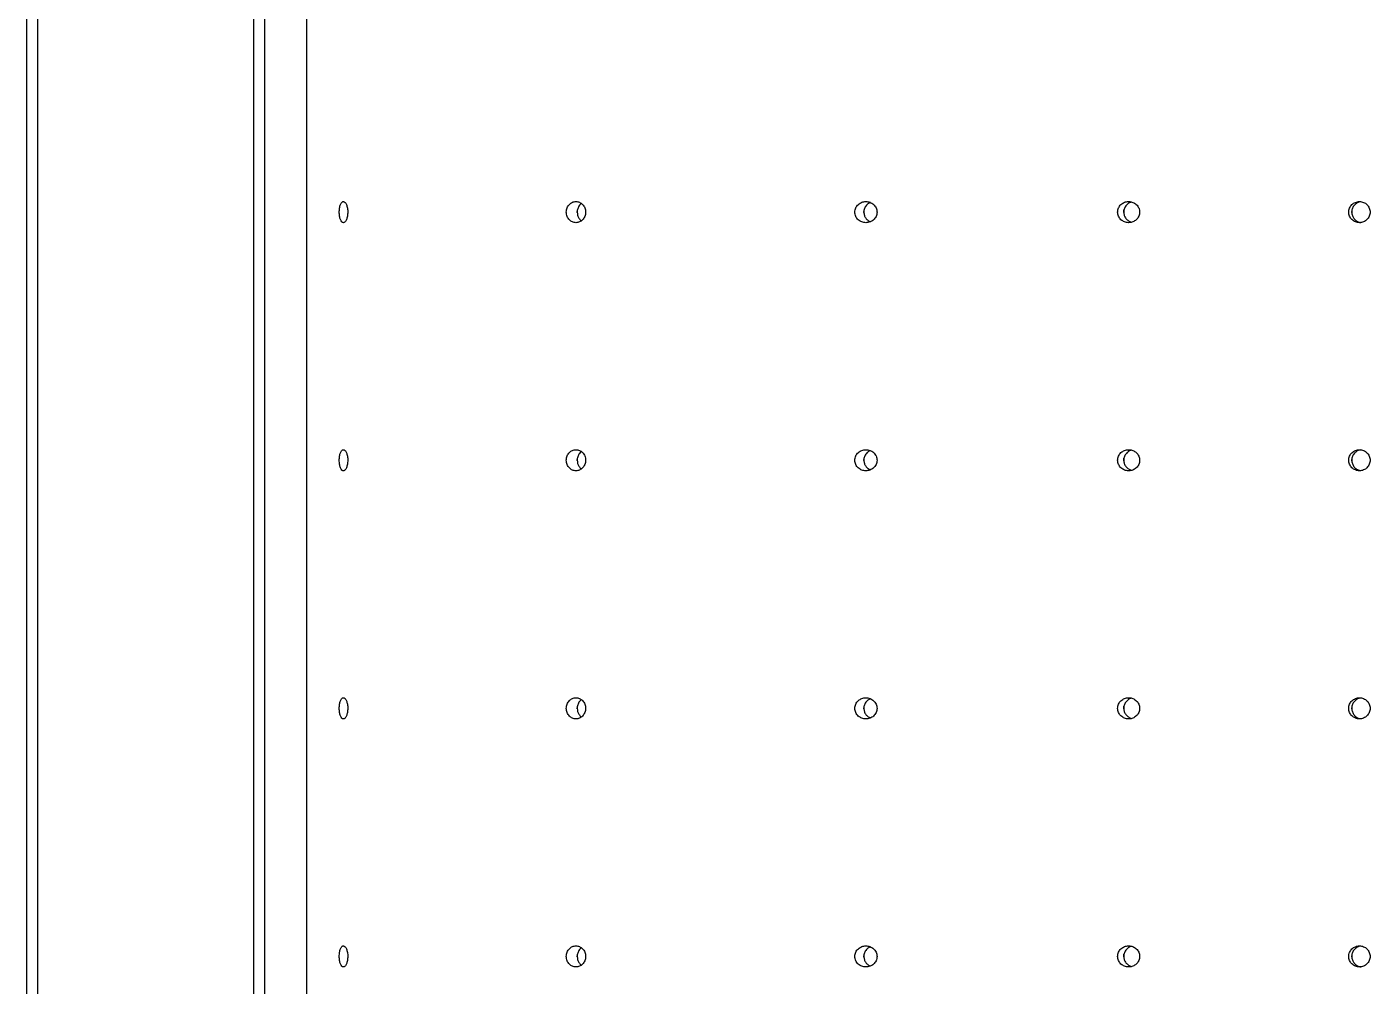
# Model space of a CAD drawing. Header units: millimetres. Extents: x -6549 to -609, y -17178 to -12978.
# Drawn here: x -5856.1 to -5601.6, y -14125.1 to -13943.3 of the extents above; entities that cross this region are included whole.
import ezdxf

# ---------------------------------------------------------------- set-up
doc = ezdxf.new("R2010")
doc.units = ezdxf.units.MM

# ---------------------------------------------------------------- blocks, each defined once
blk = doc.blocks.new('front')
for p, q in [((-10686.45, -15417.95), (-10686.45, -14566.95)), ((-10684.45, -14566.95), (-10684.45, -15417.95)), ((-10643.45, -15192.95), (-10643.45, -14566.95)), ((-10641.45, -14566.95), (-10641.45, -15192.95)), ((-10633.45, -14700.95), (-10633.45, -15129.95)), ((-10582.17, -14890.02), (-10582.13, -14889.57)), ((-10527.86, -14890.02), (-10527.82, -14889.56)), ((-10478.61, -14890.04), (-10478.58, -14889.53)), ((-10435.4, -14890.05), (-10435.37, -14889.52)), ((-10582.17, -14937.02), (-10582.13, -14936.57)), ((-10527.86, -14937.02), (-10527.82, -14936.56)), ((-10478.61, -14937.04), (-10478.58, -14936.53)), ((-10435.4, -14937.05), (-10435.37, -14936.52)), ((-10582.17, -14984.02), (-10582.13, -14983.57)), ((-10527.86, -14984.02), (-10527.82, -14983.56)), ((-10478.61, -14984.04), (-10478.58, -14983.53)), ((-10435.4, -14984.05), (-10435.37, -14983.52)), ((-10582.17, -15031.02), (-10582.13, -15030.57)), ((-10527.86, -15031.02), (-10527.82, -15030.56)), ((-10478.61, -15031.04), (-10478.58, -15030.53)), ((-10435.4, -15031.05), (-10435.37, -15030.52))]:
    blk.add_line(p, q)
for points, knots in [([(-10627.26, -14889.95), (-10627.26, -14890.08), (-10627.25, -14890.22), (-10627.23, -14890.48), (-10627.22, -14890.6), (-10627.18, -14890.85), (-10627.16, -14890.96), (-10627.1, -14891.18), (-10627.07, -14891.28), (-10626.96, -14891.56), (-10626.87, -14891.71), (-10626.73, -14891.85), (-10626.68, -14891.89), (-10626.58, -14891.94), (-10626.53, -14891.95), (-10626.42, -14891.95), (-10626.37, -14891.94), (-10626.27, -14891.89), (-10626.22, -14891.85), (-10626.12, -14891.75), (-10626.07, -14891.69), (-10625.98, -14891.55), (-10625.94, -14891.47), (-10625.82, -14891.19), (-10625.76, -14890.97), (-10625.69, -14890.6), (-10625.68, -14890.48), (-10625.66, -14890.22), (-10625.65, -14890.08), (-10625.65, -14889.68), (-10625.67, -14889.42), (-10625.74, -14889.05), (-10625.76, -14888.94), (-10625.83, -14888.72), (-10625.86, -14888.62), (-10625.94, -14888.43), (-10625.98, -14888.35), (-10626.07, -14888.21), (-10626.12, -14888.15), (-10626.27, -14888), (-10626.37, -14887.95), (-10626.53, -14887.95), (-10626.58, -14887.96), (-10626.68, -14888.01), (-10626.73, -14888.05), (-10626.82, -14888.14), (-10626.87, -14888.2), (-10626.95, -14888.35), (-10626.99, -14888.43), (-10627.07, -14888.61), (-10627.1, -14888.71), (-10627.16, -14888.93), (-10627.18, -14889.05), (-10627.24, -14889.41), (-10627.26, -14889.68), (-10627.26, -14889.95)], [0, 0, 0, 0, 0.03125, 0.03125, 0.0625, 0.0625, 0.09375, 0.09375, 0.125, 0.125, 0.1875, 0.1875, 0.21875, 0.21875, 0.25, 0.25, 0.28125, 0.28125, 0.3125, 0.3125, 0.34375, 0.34375, 0.375, 0.375, 0.4375, 0.4375, 0.46875, 0.46875, 0.5, 0.5, 0.5625, 0.5625, 0.59375, 0.59375, 0.625, 0.625, 0.65625, 0.65625, 0.6875, 0.6875, 0.75, 0.75, 0.78125, 0.78125, 0.8125, 0.8125, 0.84375, 0.84375, 0.875, 0.875, 0.90625, 0.90625, 0.9375, 0.9375, 1, 1, 1, 1]), ([(-10584.24, -14889.95), (-10584.24, -14890.09), (-10584.23, -14890.23), (-10584.18, -14890.5), (-10584.14, -14890.64), (-10583.99, -14891.01), (-10583.84, -14891.23), (-10583.58, -14891.5), (-10583.49, -14891.58), (-10583.29, -14891.71), (-10583.19, -14891.77), (-10582.87, -14891.91), (-10582.65, -14891.95), (-10582.2, -14891.95), (-10581.97, -14891.9), (-10581.55, -14891.72), (-10581.35, -14891.59), (-10581.08, -14891.32), (-10581, -14891.22), (-10580.86, -14891.01), (-10580.8, -14890.89), (-10580.69, -14890.64), (-10580.65, -14890.51), (-10580.6, -14890.24), (-10580.58, -14890.1), (-10580.58, -14889.81), (-10580.6, -14889.68), (-10580.65, -14889.4), (-10580.69, -14889.27), (-10580.79, -14889.02), (-10580.85, -14888.9), (-10581, -14888.68), (-10581.08, -14888.58), (-10581.25, -14888.4), (-10581.35, -14888.32), (-10581.55, -14888.19), (-10581.65, -14888.13), (-10581.87, -14888.04), (-10581.97, -14888.01), (-10582.2, -14887.96), (-10582.31, -14887.95), (-10582.54, -14887.95), (-10582.65, -14887.96), (-10582.87, -14888), (-10582.98, -14888.04), (-10583.19, -14888.13), (-10583.29, -14888.18), (-10583.49, -14888.32), (-10583.58, -14888.4), (-10583.75, -14888.58), (-10583.83, -14888.67), (-10583.97, -14888.89), (-10584.04, -14889.01), (-10584.14, -14889.26), (-10584.18, -14889.39), (-10584.23, -14889.66), (-10584.24, -14889.81), (-10584.24, -14889.95)], [0, 0, 0, 0, 0.03125, 0.03125, 0.0625, 0.0625, 0.125, 0.125, 0.15625, 0.15625, 0.1875, 0.1875, 0.25, 0.25, 0.3125, 0.3125, 0.375, 0.375, 0.40625, 0.40625, 0.4375, 0.4375, 0.46875, 0.46875, 0.5, 0.5, 0.53125, 0.53125, 0.5625, 0.5625, 0.59375, 0.59375, 0.625, 0.625, 0.65625, 0.65625, 0.6875, 0.6875, 0.71875, 0.71875, 0.75, 0.75, 0.78125, 0.78125, 0.8125, 0.8125, 0.84375, 0.84375, 0.875, 0.875, 0.90625, 0.90625, 0.9375, 0.9375, 0.96875, 0.96875, 1, 1, 1, 1]), ([(-10581.39, -14888.33), (-10581.43, -14888.35), (-10581.67, -14888.48), (-10581.96, -14888.94), (-10582.16, -14889.51), (-10582.17, -14889.85), (-10582.18, -14889.95)], [0, 0, 0, 0, 0.083499, 0.490275, 0.84391, 1, 1, 1, 1]), ([(-10529.57, -14889.95), (-10529.57, -14890.09), (-10529.56, -14890.23), (-10529.5, -14890.5), (-10529.45, -14890.63), (-10529.28, -14891.01), (-10529.11, -14891.23), (-10528.82, -14891.5), (-10528.71, -14891.58), (-10528.48, -14891.71), (-10528.36, -14891.77), (-10528.12, -14891.86), (-10527.99, -14891.89), (-10527.74, -14891.94), (-10527.61, -14891.95), (-10527.21, -14891.95), (-10526.96, -14891.9), (-10526.47, -14891.72), (-10526.24, -14891.59), (-10525.94, -14891.32), (-10525.84, -14891.22), (-10525.68, -14891), (-10525.61, -14890.89), (-10525.49, -14890.64), (-10525.45, -14890.5), (-10525.39, -14890.24), (-10525.37, -14890.09), (-10525.37, -14889.68), (-10525.43, -14889.4), (-10525.61, -14889.02), (-10525.68, -14888.9), (-10525.84, -14888.68), (-10525.93, -14888.59), (-10526.23, -14888.32), (-10526.46, -14888.18), (-10526.83, -14888.04), (-10526.96, -14888.01), (-10527.22, -14887.96), (-10527.35, -14887.95), (-10527.61, -14887.95), (-10527.73, -14887.96), (-10527.99, -14888.01), (-10528.12, -14888.04), (-10528.36, -14888.13), (-10528.48, -14888.19), (-10528.71, -14888.32), (-10528.81, -14888.4), (-10529.01, -14888.58), (-10529.1, -14888.68), (-10529.27, -14888.9), (-10529.34, -14889.01), (-10529.45, -14889.26), (-10529.5, -14889.39), (-10529.56, -14889.67), (-10529.57, -14889.81), (-10529.57, -14889.95)], [0, 0, 0, 0, 0.03125, 0.03125, 0.0625, 0.0625, 0.125, 0.125, 0.15625, 0.15625, 0.1875, 0.1875, 0.21875, 0.21875, 0.25, 0.25, 0.3125, 0.3125, 0.375, 0.375, 0.40625, 0.40625, 0.4375, 0.4375, 0.46875, 0.46875, 0.5, 0.5, 0.5625, 0.5625, 0.59375, 0.59375, 0.625, 0.625, 0.6875, 0.6875, 0.71875, 0.71875, 0.75, 0.75, 0.78125, 0.78125, 0.8125, 0.8125, 0.84375, 0.84375, 0.875, 0.875, 0.90625, 0.90625, 0.9375, 0.9375, 0.96875, 0.96875, 1, 1, 1, 1]), ([(-10526.59, -14888.14), (-10526.77, -14888.21), (-10527.17, -14888.38), (-10527.62, -14888.93), (-10527.85, -14889.5), (-10527.87, -14889.84), (-10527.87, -14889.95)], [0, 0, 0, 0, 0.248904, 0.577267, 0.866394, 1, 1, 1, 1]), ([(-10479.78, -14889.95), (-10479.78, -14890.09), (-10479.76, -14890.22), (-10479.71, -14890.48), (-10479.67, -14890.61), (-10479.5, -14890.98), (-10479.34, -14891.21), (-10479.05, -14891.48), (-10478.94, -14891.56), (-10478.71, -14891.7), (-10478.6, -14891.76), (-10478.35, -14891.85), (-10478.22, -14891.89), (-10477.96, -14891.94), (-10477.83, -14891.95), (-10477.56, -14891.95), (-10477.43, -14891.94), (-10477.17, -14891.89), (-10477.05, -14891.85), (-10476.8, -14891.76), (-10476.68, -14891.7), (-10476.45, -14891.56), (-10476.35, -14891.48), (-10476.05, -14891.2), (-10475.89, -14890.99), (-10475.72, -14890.61), (-10475.68, -14890.49), (-10475.63, -14890.22), (-10475.61, -14890.09), (-10475.61, -14889.68), (-10475.67, -14889.41), (-10475.83, -14889.04), (-10475.9, -14888.92), (-10476.06, -14888.7), (-10476.15, -14888.6), (-10476.34, -14888.42), (-10476.45, -14888.34), (-10476.68, -14888.2), (-10476.8, -14888.14), (-10477.05, -14888.05), (-10477.17, -14888.01), (-10477.43, -14887.96), (-10477.56, -14887.95), (-10477.83, -14887.95), (-10477.96, -14887.96), (-10478.22, -14888.01), (-10478.35, -14888.04), (-10478.6, -14888.14), (-10478.71, -14888.2), (-10478.94, -14888.34), (-10479.05, -14888.42), (-10479.24, -14888.6), (-10479.33, -14888.7), (-10479.49, -14888.92), (-10479.56, -14889.04), (-10479.72, -14889.4), (-10479.78, -14889.68), (-10479.78, -14889.95)], [0, 0, 0, 0, 0.03125, 0.03125, 0.0625, 0.0625, 0.125, 0.125, 0.15625, 0.15625, 0.1875, 0.1875, 0.21875, 0.21875, 0.25, 0.25, 0.28125, 0.28125, 0.3125, 0.3125, 0.34375, 0.34375, 0.375, 0.375, 0.4375, 0.4375, 0.46875, 0.46875, 0.5, 0.5, 0.5625, 0.5625, 0.59375, 0.59375, 0.625, 0.625, 0.65625, 0.65625, 0.6875, 0.6875, 0.71875, 0.71875, 0.75, 0.75, 0.78125, 0.78125, 0.8125, 0.8125, 0.84375, 0.84375, 0.875, 0.875, 0.90625, 0.90625, 0.9375, 0.9375, 1, 1, 1, 1]), ([(-10477.16, -14888.04), (-10477.17, -14888.05), (-10477.43, -14888.08), (-10477.87, -14888.37), (-10478.37, -14888.89), (-10478.6, -14889.47), (-10478.62, -14889.82), (-10478.63, -14889.95)], [0, 0, 0, 0, 0.01133, 0.305106, 0.587698, 0.852618, 1, 1, 1, 1]), ([(-10435.99, -14889.95), (-10435.99, -14890.08), (-10435.98, -14890.21), (-10435.93, -14890.47), (-10435.89, -14890.6), (-10435.78, -14890.84), (-10435.72, -14890.96), (-10435.57, -14891.18), (-10435.49, -14891.28), (-10435.21, -14891.55), (-10434.98, -14891.7), (-10434.62, -14891.85), (-10434.49, -14891.89), (-10434.23, -14891.94), (-10434.1, -14891.95), (-10433.84, -14891.95), (-10433.71, -14891.94), (-10433.45, -14891.89), (-10433.32, -14891.85), (-10433.08, -14891.75), (-10432.96, -14891.69), (-10432.74, -14891.54), (-10432.64, -14891.46), (-10432.45, -14891.28), (-10432.36, -14891.18), (-10432.22, -14890.96), (-10432.15, -14890.84), (-10432.05, -14890.6), (-10432.01, -14890.47), (-10431.96, -14890.22), (-10431.94, -14890.08), (-10431.94, -14889.69), (-10432, -14889.42), (-10432.2, -14888.94), (-10432.35, -14888.71), (-10432.64, -14888.44), (-10432.74, -14888.35), (-10432.96, -14888.21), (-10433.08, -14888.15), (-10433.32, -14888.05), (-10433.45, -14888.01), (-10433.7, -14887.96), (-10433.83, -14887.95), (-10434.1, -14887.95), (-10434.23, -14887.96), (-10434.49, -14888.01), (-10434.61, -14888.05), (-10434.86, -14888.15), (-10434.97, -14888.21), (-10435.19, -14888.35), (-10435.3, -14888.44), (-10435.49, -14888.62), (-10435.57, -14888.72), (-10435.72, -14888.94), (-10435.78, -14889.05), (-10435.94, -14889.42), (-10435.99, -14889.68), (-10435.99, -14889.95)], [0, 0, 0, 0, 0.03125, 0.03125, 0.0625, 0.0625, 0.09375, 0.09375, 0.125, 0.125, 0.1875, 0.1875, 0.21875, 0.21875, 0.25, 0.25, 0.28125, 0.28125, 0.3125, 0.3125, 0.34375, 0.34375, 0.375, 0.375, 0.40625, 0.40625, 0.4375, 0.4375, 0.46875, 0.46875, 0.5, 0.5, 0.5625, 0.5625, 0.625, 0.625, 0.65625, 0.65625, 0.6875, 0.6875, 0.71875, 0.71875, 0.75, 0.75, 0.78125, 0.78125, 0.8125, 0.8125, 0.84375, 0.84375, 0.875, 0.875, 0.90625, 0.90625, 0.9375, 0.9375, 1, 1, 1, 1]), ([(-10433.68, -14888), (-10433.81, -14888.01), (-10434.17, -14888.05), (-10434.7, -14888.37), (-10435.16, -14888.89), (-10435.39, -14889.45), (-10435.41, -14889.81), (-10435.42, -14889.95)], [0, 0, 0, 0, 0.138405, 0.380643, 0.620209, 0.855835, 1, 1, 1, 1]), ([(-10582.18, -14889.95), (-10582.16, -14890.15), (-10582.13, -14890.57), (-10581.86, -14891.1), (-10581.61, -14891.45), (-10581.43, -14891.55), (-10581.41, -14891.57)], [0, 0, 0, 0, 0.31152, 0.622484, 0.948117, 1, 1, 1, 1]), ([(-10527.87, -14889.95), (-10527.85, -14890.16), (-10527.81, -14890.57), (-10527.51, -14891.12), (-10527.11, -14891.54), (-10526.77, -14891.69), (-10526.61, -14891.76)], [0, 0, 0, 0, 0.2563, 0.51216, 0.779463, 1, 1, 1, 1]), ([(-10478.63, -14889.95), (-10478.61, -14890.16), (-10478.56, -14890.59), (-10478.24, -14891.16), (-10477.77, -14891.62), (-10477.37, -14891.77), (-10477.17, -14891.85)], [0, 0, 0, 0, 0.247881, 0.495541, 0.749587, 1, 1, 1, 1]), ([(-10435.42, -14889.95), (-10435.4, -14890.17), (-10435.35, -14890.61), (-10435.01, -14891.21), (-10434.51, -14891.65), (-10434.05, -14891.89), (-10433.78, -14891.9), (-10433.73, -14891.9)], [0, 0, 0, 0, 0.235807, 0.471557, 0.709008, 0.9502, 1, 1, 1, 1]), ([(-10627.26, -14936.95), (-10627.26, -14937.08), (-10627.25, -14937.22), (-10627.23, -14937.48), (-10627.22, -14937.6), (-10627.18, -14937.85), (-10627.16, -14937.96), (-10627.1, -14938.18), (-10627.07, -14938.28), (-10626.96, -14938.56), (-10626.87, -14938.71), (-10626.73, -14938.85), (-10626.68, -14938.89), (-10626.58, -14938.94), (-10626.53, -14938.95), (-10626.42, -14938.95), (-10626.37, -14938.94), (-10626.27, -14938.89), (-10626.22, -14938.85), (-10626.12, -14938.75), (-10626.07, -14938.69), (-10625.98, -14938.55), (-10625.94, -14938.47), (-10625.82, -14938.19), (-10625.76, -14937.97), (-10625.69, -14937.6), (-10625.68, -14937.48), (-10625.66, -14937.22), (-10625.65, -14937.08), (-10625.65, -14936.68), (-10625.67, -14936.42), (-10625.74, -14936.05), (-10625.76, -14935.94), (-10625.83, -14935.72), (-10625.86, -14935.62), (-10625.94, -14935.43), (-10625.98, -14935.35), (-10626.07, -14935.21), (-10626.12, -14935.15), (-10626.27, -14935), (-10626.37, -14934.95), (-10626.53, -14934.95), (-10626.58, -14934.96), (-10626.68, -14935.01), (-10626.73, -14935.05), (-10626.82, -14935.14), (-10626.87, -14935.2), (-10626.95, -14935.35), (-10626.99, -14935.43), (-10627.07, -14935.61), (-10627.1, -14935.71), (-10627.16, -14935.93), (-10627.18, -14936.05), (-10627.24, -14936.41), (-10627.26, -14936.68), (-10627.26, -14936.95)], [0, 0, 0, 0, 0.03125, 0.03125, 0.0625, 0.0625, 0.09375, 0.09375, 0.125, 0.125, 0.1875, 0.1875, 0.21875, 0.21875, 0.25, 0.25, 0.28125, 0.28125, 0.3125, 0.3125, 0.34375, 0.34375, 0.375, 0.375, 0.4375, 0.4375, 0.46875, 0.46875, 0.5, 0.5, 0.5625, 0.5625, 0.59375, 0.59375, 0.625, 0.625, 0.65625, 0.65625, 0.6875, 0.6875, 0.75, 0.75, 0.78125, 0.78125, 0.8125, 0.8125, 0.84375, 0.84375, 0.875, 0.875, 0.90625, 0.90625, 0.9375, 0.9375, 1, 1, 1, 1]), ([(-10584.24, -14936.95), (-10584.24, -14937.09), (-10584.23, -14937.23), (-10584.18, -14937.5), (-10584.14, -14937.64), (-10583.99, -14938.01), (-10583.84, -14938.23), (-10583.58, -14938.5), (-10583.49, -14938.58), (-10583.29, -14938.71), (-10583.19, -14938.77), (-10582.87, -14938.91), (-10582.65, -14938.95), (-10582.2, -14938.95), (-10581.97, -14938.9), (-10581.55, -14938.72), (-10581.35, -14938.59), (-10581.08, -14938.32), (-10581, -14938.22), (-10580.86, -14938.01), (-10580.8, -14937.89), (-10580.69, -14937.64), (-10580.65, -14937.51), (-10580.6, -14937.24), (-10580.58, -14937.1), (-10580.58, -14936.81), (-10580.6, -14936.68), (-10580.65, -14936.4), (-10580.69, -14936.27), (-10580.79, -14936.02), (-10580.85, -14935.9), (-10581, -14935.68), (-10581.08, -14935.58), (-10581.25, -14935.4), (-10581.35, -14935.32), (-10581.55, -14935.19), (-10581.65, -14935.13), (-10581.87, -14935.04), (-10581.97, -14935.01), (-10582.2, -14934.96), (-10582.31, -14934.95), (-10582.54, -14934.95), (-10582.65, -14934.96), (-10582.87, -14935), (-10582.98, -14935.04), (-10583.19, -14935.13), (-10583.29, -14935.18), (-10583.49, -14935.32), (-10583.58, -14935.4), (-10583.75, -14935.58), (-10583.83, -14935.67), (-10583.97, -14935.89), (-10584.04, -14936.01), (-10584.14, -14936.26), (-10584.18, -14936.39), (-10584.23, -14936.66), (-10584.24, -14936.81), (-10584.24, -14936.95)], [0, 0, 0, 0, 0.03125, 0.03125, 0.0625, 0.0625, 0.125, 0.125, 0.15625, 0.15625, 0.1875, 0.1875, 0.25, 0.25, 0.3125, 0.3125, 0.375, 0.375, 0.40625, 0.40625, 0.4375, 0.4375, 0.46875, 0.46875, 0.5, 0.5, 0.53125, 0.53125, 0.5625, 0.5625, 0.59375, 0.59375, 0.625, 0.625, 0.65625, 0.65625, 0.6875, 0.6875, 0.71875, 0.71875, 0.75, 0.75, 0.78125, 0.78125, 0.8125, 0.8125, 0.84375, 0.84375, 0.875, 0.875, 0.90625, 0.90625, 0.9375, 0.9375, 0.96875, 0.96875, 1, 1, 1, 1]), ([(-10581.39, -14935.33), (-10581.43, -14935.35), (-10581.67, -14935.48), (-10581.96, -14935.94), (-10582.16, -14936.51), (-10582.17, -14936.85), (-10582.18, -14936.95)], [0, 0, 0, 0, 0.083496, 0.490273, 0.843917, 1, 1, 1, 1]), ([(-10582.18, -14936.95), (-10582.16, -14937.15), (-10582.13, -14937.57), (-10581.86, -14938.1), (-10581.61, -14938.45), (-10581.43, -14938.55), (-10581.41, -14938.57)], [0, 0, 0, 0, 0.311518, 0.622487, 0.948117, 1, 1, 1, 1]), ([(-10529.57, -14936.95), (-10529.57, -14937.09), (-10529.56, -14937.23), (-10529.5, -14937.5), (-10529.45, -14937.63), (-10529.28, -14938.01), (-10529.11, -14938.23), (-10528.82, -14938.5), (-10528.71, -14938.58), (-10528.48, -14938.71), (-10528.36, -14938.77), (-10528.12, -14938.86), (-10527.99, -14938.89), (-10527.74, -14938.94), (-10527.61, -14938.95), (-10527.21, -14938.95), (-10526.96, -14938.9), (-10526.47, -14938.72), (-10526.24, -14938.59), (-10525.94, -14938.32), (-10525.84, -14938.22), (-10525.68, -14938), (-10525.61, -14937.89), (-10525.49, -14937.64), (-10525.45, -14937.5), (-10525.39, -14937.24), (-10525.37, -14937.09), (-10525.37, -14936.68), (-10525.43, -14936.4), (-10525.61, -14936.02), (-10525.68, -14935.9), (-10525.84, -14935.68), (-10525.93, -14935.59), (-10526.23, -14935.32), (-10526.46, -14935.18), (-10526.83, -14935.04), (-10526.96, -14935.01), (-10527.22, -14934.96), (-10527.35, -14934.95), (-10527.61, -14934.95), (-10527.73, -14934.96), (-10527.99, -14935.01), (-10528.12, -14935.04), (-10528.36, -14935.13), (-10528.48, -14935.19), (-10528.71, -14935.32), (-10528.81, -14935.4), (-10529.01, -14935.58), (-10529.1, -14935.68), (-10529.27, -14935.9), (-10529.34, -14936.01), (-10529.45, -14936.26), (-10529.5, -14936.39), (-10529.56, -14936.67), (-10529.57, -14936.81), (-10529.57, -14936.95)], [0, 0, 0, 0, 0.03125, 0.03125, 0.0625, 0.0625, 0.125, 0.125, 0.15625, 0.15625, 0.1875, 0.1875, 0.21875, 0.21875, 0.25, 0.25, 0.3125, 0.3125, 0.375, 0.375, 0.40625, 0.40625, 0.4375, 0.4375, 0.46875, 0.46875, 0.5, 0.5, 0.5625, 0.5625, 0.59375, 0.59375, 0.625, 0.625, 0.6875, 0.6875, 0.71875, 0.71875, 0.75, 0.75, 0.78125, 0.78125, 0.8125, 0.8125, 0.84375, 0.84375, 0.875, 0.875, 0.90625, 0.90625, 0.9375, 0.9375, 0.96875, 0.96875, 1, 1, 1, 1]), ([(-10526.59, -14935.14), (-10526.77, -14935.21), (-10527.17, -14935.38), (-10527.62, -14935.93), (-10527.85, -14936.5), (-10527.87, -14936.84), (-10527.87, -14936.95)], [0, 0, 0, 0, 0.2489058, 0.57727, 0.8663937, 1, 1, 1, 1]), ([(-10527.87, -14936.95), (-10527.85, -14937.16), (-10527.81, -14937.57), (-10527.51, -14938.12), (-10527.11, -14938.54), (-10526.77, -14938.69), (-10526.61, -14938.76)], [0, 0, 0, 0, 0.256298, 0.512163, 0.779465, 1, 1, 1, 1]), ([(-10479.78, -14936.95), (-10479.78, -14937.09), (-10479.76, -14937.22), (-10479.71, -14937.48), (-10479.67, -14937.61), (-10479.5, -14937.98), (-10479.34, -14938.21), (-10479.05, -14938.48), (-10478.94, -14938.56), (-10478.71, -14938.7), (-10478.6, -14938.76), (-10478.35, -14938.85), (-10478.22, -14938.89), (-10477.96, -14938.94), (-10477.83, -14938.95), (-10477.56, -14938.95), (-10477.43, -14938.94), (-10477.17, -14938.89), (-10477.05, -14938.85), (-10476.8, -14938.76), (-10476.68, -14938.7), (-10476.45, -14938.56), (-10476.35, -14938.48), (-10476.05, -14938.2), (-10475.89, -14937.99), (-10475.72, -14937.61), (-10475.68, -14937.49), (-10475.63, -14937.22), (-10475.61, -14937.09), (-10475.61, -14936.68), (-10475.67, -14936.41), (-10475.83, -14936.04), (-10475.9, -14935.92), (-10476.06, -14935.7), (-10476.15, -14935.6), (-10476.34, -14935.42), (-10476.45, -14935.34), (-10476.68, -14935.2), (-10476.8, -14935.14), (-10477.05, -14935.05), (-10477.17, -14935.01), (-10477.43, -14934.96), (-10477.56, -14934.95), (-10477.83, -14934.95), (-10477.96, -14934.96), (-10478.22, -14935.01), (-10478.35, -14935.04), (-10478.6, -14935.14), (-10478.71, -14935.2), (-10478.94, -14935.34), (-10479.05, -14935.42), (-10479.24, -14935.6), (-10479.33, -14935.7), (-10479.49, -14935.92), (-10479.56, -14936.04), (-10479.72, -14936.4), (-10479.78, -14936.68), (-10479.78, -14936.95)], [0, 0, 0, 0, 0.03125, 0.03125, 0.0625, 0.0625, 0.125, 0.125, 0.15625, 0.15625, 0.1875, 0.1875, 0.21875, 0.21875, 0.25, 0.25, 0.28125, 0.28125, 0.3125, 0.3125, 0.34375, 0.34375, 0.375, 0.375, 0.4375, 0.4375, 0.46875, 0.46875, 0.5, 0.5, 0.5625, 0.5625, 0.59375, 0.59375, 0.625, 0.625, 0.65625, 0.65625, 0.6875, 0.6875, 0.71875, 0.71875, 0.75, 0.75, 0.78125, 0.78125, 0.8125, 0.8125, 0.84375, 0.84375, 0.875, 0.875, 0.90625, 0.90625, 0.9375, 0.9375, 1, 1, 1, 1]), ([(-10477.16, -14935.04), (-10477.17, -14935.05), (-10477.43, -14935.08), (-10477.87, -14935.37), (-10478.37, -14935.89), (-10478.6, -14936.47), (-10478.62, -14936.82), (-10478.63, -14936.95)], [0, 0, 0, 0, 0.011332, 0.305107, 0.587701, 0.852617, 1, 1, 1, 1]), ([(-10478.63, -14936.95), (-10478.61, -14937.16), (-10478.56, -14937.59), (-10478.24, -14938.16), (-10477.77, -14938.62), (-10477.37, -14938.77), (-10477.17, -14938.85)], [0, 0, 0, 0, 0.247886, 0.495539, 0.749588, 1, 1, 1, 1]), ([(-10435.99, -14936.95), (-10435.99, -14937.08), (-10435.98, -14937.21), (-10435.93, -14937.47), (-10435.89, -14937.6), (-10435.78, -14937.84), (-10435.72, -14937.96), (-10435.57, -14938.18), (-10435.49, -14938.28), (-10435.21, -14938.55), (-10434.98, -14938.7), (-10434.62, -14938.85), (-10434.49, -14938.89), (-10434.23, -14938.94), (-10434.1, -14938.95), (-10433.84, -14938.95), (-10433.71, -14938.94), (-10433.45, -14938.89), (-10433.32, -14938.85), (-10433.08, -14938.75), (-10432.96, -14938.69), (-10432.74, -14938.54), (-10432.64, -14938.46), (-10432.45, -14938.28), (-10432.36, -14938.18), (-10432.22, -14937.96), (-10432.15, -14937.84), (-10432.05, -14937.6), (-10432.01, -14937.47), (-10431.96, -14937.22), (-10431.94, -14937.08), (-10431.94, -14936.69), (-10432, -14936.42), (-10432.2, -14935.94), (-10432.35, -14935.71), (-10432.64, -14935.44), (-10432.74, -14935.35), (-10432.96, -14935.21), (-10433.08, -14935.15), (-10433.32, -14935.05), (-10433.45, -14935.01), (-10433.7, -14934.96), (-10433.83, -14934.95), (-10434.1, -14934.95), (-10434.23, -14934.96), (-10434.49, -14935.01), (-10434.61, -14935.05), (-10434.86, -14935.15), (-10434.97, -14935.21), (-10435.19, -14935.35), (-10435.3, -14935.44), (-10435.49, -14935.62), (-10435.57, -14935.72), (-10435.72, -14935.94), (-10435.78, -14936.05), (-10435.94, -14936.42), (-10435.99, -14936.68), (-10435.99, -14936.95)], [0, 0, 0, 0, 0.03125, 0.03125, 0.0625, 0.0625, 0.09375, 0.09375, 0.125, 0.125, 0.1875, 0.1875, 0.21875, 0.21875, 0.25, 0.25, 0.28125, 0.28125, 0.3125, 0.3125, 0.34375, 0.34375, 0.375, 0.375, 0.40625, 0.40625, 0.4375, 0.4375, 0.46875, 0.46875, 0.5, 0.5, 0.5625, 0.5625, 0.625, 0.625, 0.65625, 0.65625, 0.6875, 0.6875, 0.71875, 0.71875, 0.75, 0.75, 0.78125, 0.78125, 0.8125, 0.8125, 0.84375, 0.84375, 0.875, 0.875, 0.90625, 0.90625, 0.9375, 0.9375, 1, 1, 1, 1]), ([(-10433.68, -14935), (-10433.81, -14935.01), (-10434.17, -14935.05), (-10434.7, -14935.37), (-10435.16, -14935.89), (-10435.39, -14936.45), (-10435.41, -14936.81), (-10435.42, -14936.95)], [0, 0, 0, 0, 0.138406, 0.380642, 0.620208, 0.855835, 1, 1, 1, 1]), ([(-10435.42, -14936.95), (-10435.4, -14937.17), (-10435.35, -14937.61), (-10435.01, -14938.21), (-10434.51, -14938.65), (-10434.05, -14938.89), (-10433.78, -14938.9), (-10433.73, -14938.9)], [0, 0, 0, 0, 0.235812, 0.471557, 0.709008, 0.950199, 1, 1, 1, 1]), ([(-10627.26, -14983.95), (-10627.26, -14984.08), (-10627.25, -14984.22), (-10627.23, -14984.48), (-10627.22, -14984.6), (-10627.18, -14984.85), (-10627.16, -14984.96), (-10627.1, -14985.18), (-10627.07, -14985.28), (-10626.96, -14985.56), (-10626.87, -14985.71), (-10626.73, -14985.85), (-10626.68, -14985.89), (-10626.58, -14985.94), (-10626.53, -14985.95), (-10626.42, -14985.95), (-10626.37, -14985.94), (-10626.27, -14985.89), (-10626.22, -14985.85), (-10626.12, -14985.75), (-10626.07, -14985.69), (-10625.98, -14985.55), (-10625.94, -14985.47), (-10625.82, -14985.19), (-10625.76, -14984.97), (-10625.69, -14984.6), (-10625.68, -14984.48), (-10625.66, -14984.22), (-10625.65, -14984.08), (-10625.65, -14983.68), (-10625.67, -14983.42), (-10625.74, -14983.05), (-10625.76, -14982.94), (-10625.83, -14982.72), (-10625.86, -14982.62), (-10625.94, -14982.43), (-10625.98, -14982.35), (-10626.07, -14982.21), (-10626.12, -14982.15), (-10626.27, -14982), (-10626.37, -14981.95), (-10626.53, -14981.95), (-10626.58, -14981.96), (-10626.68, -14982.01), (-10626.73, -14982.05), (-10626.82, -14982.14), (-10626.87, -14982.2), (-10626.95, -14982.35), (-10626.99, -14982.43), (-10627.07, -14982.61), (-10627.1, -14982.71), (-10627.16, -14982.93), (-10627.18, -14983.05), (-10627.24, -14983.41), (-10627.26, -14983.68), (-10627.26, -14983.95)], [0, 0, 0, 0, 0.03125, 0.03125, 0.0625, 0.0625, 0.09375, 0.09375, 0.125, 0.125, 0.1875, 0.1875, 0.21875, 0.21875, 0.25, 0.25, 0.28125, 0.28125, 0.3125, 0.3125, 0.34375, 0.34375, 0.375, 0.375, 0.4375, 0.4375, 0.46875, 0.46875, 0.5, 0.5, 0.5625, 0.5625, 0.59375, 0.59375, 0.625, 0.625, 0.65625, 0.65625, 0.6875, 0.6875, 0.75, 0.75, 0.78125, 0.78125, 0.8125, 0.8125, 0.84375, 0.84375, 0.875, 0.875, 0.90625, 0.90625, 0.9375, 0.9375, 1, 1, 1, 1]), ([(-10584.24, -14983.95), (-10584.24, -14984.09), (-10584.23, -14984.23), (-10584.18, -14984.5), (-10584.14, -14984.64), (-10583.99, -14985.01), (-10583.84, -14985.23), (-10583.58, -14985.5), (-10583.49, -14985.58), (-10583.29, -14985.71), (-10583.19, -14985.77), (-10582.87, -14985.91), (-10582.65, -14985.95), (-10582.2, -14985.95), (-10581.97, -14985.9), (-10581.55, -14985.72), (-10581.35, -14985.59), (-10581.08, -14985.32), (-10581, -14985.22), (-10580.86, -14985.01), (-10580.8, -14984.89), (-10580.69, -14984.64), (-10580.65, -14984.51), (-10580.6, -14984.24), (-10580.58, -14984.1), (-10580.58, -14983.81), (-10580.6, -14983.68), (-10580.65, -14983.4), (-10580.69, -14983.27), (-10580.79, -14983.02), (-10580.85, -14982.9), (-10581, -14982.68), (-10581.08, -14982.58), (-10581.25, -14982.4), (-10581.35, -14982.32), (-10581.55, -14982.19), (-10581.65, -14982.13), (-10581.87, -14982.04), (-10581.97, -14982.01), (-10582.2, -14981.96), (-10582.31, -14981.95), (-10582.54, -14981.95), (-10582.65, -14981.96), (-10582.87, -14982), (-10582.98, -14982.04), (-10583.19, -14982.13), (-10583.29, -14982.18), (-10583.49, -14982.32), (-10583.58, -14982.4), (-10583.75, -14982.58), (-10583.83, -14982.67), (-10583.97, -14982.89), (-10584.04, -14983.01), (-10584.14, -14983.26), (-10584.18, -14983.39), (-10584.23, -14983.66), (-10584.24, -14983.81), (-10584.24, -14983.95)], [0, 0, 0, 0, 0.03125, 0.03125, 0.0625, 0.0625, 0.125, 0.125, 0.15625, 0.15625, 0.1875, 0.1875, 0.25, 0.25, 0.3125, 0.3125, 0.375, 0.375, 0.40625, 0.40625, 0.4375, 0.4375, 0.46875, 0.46875, 0.5, 0.5, 0.53125, 0.53125, 0.5625, 0.5625, 0.59375, 0.59375, 0.625, 0.625, 0.65625, 0.65625, 0.6875, 0.6875, 0.71875, 0.71875, 0.75, 0.75, 0.78125, 0.78125, 0.8125, 0.8125, 0.84375, 0.84375, 0.875, 0.875, 0.90625, 0.90625, 0.9375, 0.9375, 0.96875, 0.96875, 1, 1, 1, 1]), ([(-10581.39, -14982.33), (-10581.43, -14982.35), (-10581.67, -14982.48), (-10581.96, -14982.94), (-10582.16, -14983.51), (-10582.17, -14983.85), (-10582.18, -14983.95)], [0, 0, 0, 0, 0.083496, 0.490273, 0.84391, 1, 1, 1, 1]), ([(-10529.57, -14983.95), (-10529.57, -14984.09), (-10529.56, -14984.23), (-10529.5, -14984.5), (-10529.45, -14984.63), (-10529.28, -14985.01), (-10529.11, -14985.23), (-10528.82, -14985.5), (-10528.71, -14985.58), (-10528.48, -14985.71), (-10528.36, -14985.77), (-10528.12, -14985.86), (-10527.99, -14985.89), (-10527.74, -14985.94), (-10527.61, -14985.95), (-10527.21, -14985.95), (-10526.96, -14985.9), (-10526.47, -14985.72), (-10526.24, -14985.59), (-10525.94, -14985.32), (-10525.84, -14985.22), (-10525.68, -14985), (-10525.61, -14984.89), (-10525.49, -14984.64), (-10525.45, -14984.5), (-10525.39, -14984.24), (-10525.37, -14984.09), (-10525.37, -14983.68), (-10525.43, -14983.4), (-10525.61, -14983.02), (-10525.68, -14982.9), (-10525.84, -14982.68), (-10525.93, -14982.59), (-10526.23, -14982.32), (-10526.46, -14982.18), (-10526.83, -14982.04), (-10526.96, -14982.01), (-10527.22, -14981.96), (-10527.35, -14981.95), (-10527.61, -14981.95), (-10527.73, -14981.96), (-10527.99, -14982.01), (-10528.12, -14982.04), (-10528.36, -14982.13), (-10528.48, -14982.19), (-10528.71, -14982.32), (-10528.81, -14982.4), (-10529.01, -14982.58), (-10529.1, -14982.68), (-10529.27, -14982.9), (-10529.34, -14983.01), (-10529.45, -14983.26), (-10529.5, -14983.39), (-10529.56, -14983.67), (-10529.57, -14983.81), (-10529.57, -14983.95)], [0, 0, 0, 0, 0.03125, 0.03125, 0.0625, 0.0625, 0.125, 0.125, 0.15625, 0.15625, 0.1875, 0.1875, 0.21875, 0.21875, 0.25, 0.25, 0.3125, 0.3125, 0.375, 0.375, 0.40625, 0.40625, 0.4375, 0.4375, 0.46875, 0.46875, 0.5, 0.5, 0.5625, 0.5625, 0.59375, 0.59375, 0.625, 0.625, 0.6875, 0.6875, 0.71875, 0.71875, 0.75, 0.75, 0.78125, 0.78125, 0.8125, 0.8125, 0.84375, 0.84375, 0.875, 0.875, 0.90625, 0.90625, 0.9375, 0.9375, 0.96875, 0.96875, 1, 1, 1, 1]), ([(-10526.59, -14982.14), (-10526.77, -14982.21), (-10527.17, -14982.38), (-10527.62, -14982.93), (-10527.85, -14983.5), (-10527.87, -14983.84), (-10527.87, -14983.95)], [0, 0, 0, 0, 0.248905, 0.577272, 0.866394, 1, 1, 1, 1]), ([(-10479.78, -14983.95), (-10479.78, -14984.09), (-10479.76, -14984.22), (-10479.71, -14984.48), (-10479.67, -14984.61), (-10479.5, -14984.98), (-10479.34, -14985.21), (-10479.05, -14985.48), (-10478.94, -14985.56), (-10478.71, -14985.7), (-10478.6, -14985.76), (-10478.35, -14985.85), (-10478.22, -14985.89), (-10477.96, -14985.94), (-10477.83, -14985.95), (-10477.56, -14985.95), (-10477.43, -14985.94), (-10477.17, -14985.89), (-10477.05, -14985.85), (-10476.8, -14985.76), (-10476.68, -14985.7), (-10476.45, -14985.56), (-10476.35, -14985.48), (-10476.05, -14985.2), (-10475.89, -14984.99), (-10475.72, -14984.61), (-10475.68, -14984.49), (-10475.63, -14984.22), (-10475.61, -14984.09), (-10475.61, -14983.68), (-10475.67, -14983.41), (-10475.83, -14983.04), (-10475.9, -14982.92), (-10476.06, -14982.7), (-10476.15, -14982.6), (-10476.34, -14982.42), (-10476.45, -14982.34), (-10476.68, -14982.2), (-10476.8, -14982.14), (-10477.05, -14982.05), (-10477.17, -14982.01), (-10477.43, -14981.96), (-10477.56, -14981.95), (-10477.83, -14981.95), (-10477.96, -14981.96), (-10478.22, -14982.01), (-10478.35, -14982.04), (-10478.6, -14982.14), (-10478.71, -14982.2), (-10478.94, -14982.34), (-10479.05, -14982.42), (-10479.24, -14982.6), (-10479.33, -14982.7), (-10479.49, -14982.92), (-10479.56, -14983.04), (-10479.72, -14983.4), (-10479.78, -14983.68), (-10479.78, -14983.95)], [0, 0, 0, 0, 0.03125, 0.03125, 0.0625, 0.0625, 0.125, 0.125, 0.15625, 0.15625, 0.1875, 0.1875, 0.21875, 0.21875, 0.25, 0.25, 0.28125, 0.28125, 0.3125, 0.3125, 0.34375, 0.34375, 0.375, 0.375, 0.4375, 0.4375, 0.46875, 0.46875, 0.5, 0.5, 0.5625, 0.5625, 0.59375, 0.59375, 0.625, 0.625, 0.65625, 0.65625, 0.6875, 0.6875, 0.71875, 0.71875, 0.75, 0.75, 0.78125, 0.78125, 0.8125, 0.8125, 0.84375, 0.84375, 0.875, 0.875, 0.90625, 0.90625, 0.9375, 0.9375, 1, 1, 1, 1]), ([(-10477.16, -14982.04), (-10477.17, -14982.05), (-10477.43, -14982.08), (-10477.87, -14982.37), (-10478.37, -14982.89), (-10478.6, -14983.47), (-10478.62, -14983.82), (-10478.63, -14983.95)], [0, 0, 0, 0, 0.011331, 0.305109, 0.587702, 0.852612, 1, 1, 1, 1]), ([(-10435.99, -14983.95), (-10435.99, -14984.08), (-10435.98, -14984.21), (-10435.93, -14984.47), (-10435.89, -14984.6), (-10435.78, -14984.84), (-10435.72, -14984.96), (-10435.57, -14985.18), (-10435.49, -14985.28), (-10435.21, -14985.55), (-10434.98, -14985.7), (-10434.62, -14985.85), (-10434.49, -14985.89), (-10434.23, -14985.94), (-10434.1, -14985.95), (-10433.84, -14985.95), (-10433.71, -14985.94), (-10433.45, -14985.89), (-10433.32, -14985.85), (-10433.08, -14985.75), (-10432.96, -14985.69), (-10432.74, -14985.54), (-10432.64, -14985.46), (-10432.45, -14985.28), (-10432.36, -14985.18), (-10432.22, -14984.96), (-10432.15, -14984.84), (-10432.05, -14984.6), (-10432.01, -14984.47), (-10431.96, -14984.22), (-10431.94, -14984.08), (-10431.94, -14983.69), (-10432, -14983.42), (-10432.2, -14982.94), (-10432.35, -14982.71), (-10432.64, -14982.44), (-10432.74, -14982.35), (-10432.96, -14982.21), (-10433.08, -14982.15), (-10433.32, -14982.05), (-10433.45, -14982.01), (-10433.7, -14981.96), (-10433.83, -14981.95), (-10434.1, -14981.95), (-10434.23, -14981.96), (-10434.49, -14982.01), (-10434.61, -14982.05), (-10434.86, -14982.15), (-10434.97, -14982.21), (-10435.19, -14982.35), (-10435.3, -14982.44), (-10435.49, -14982.62), (-10435.57, -14982.72), (-10435.72, -14982.94), (-10435.78, -14983.05), (-10435.94, -14983.42), (-10435.99, -14983.68), (-10435.99, -14983.95)], [0, 0, 0, 0, 0.03125, 0.03125, 0.0625, 0.0625, 0.09375, 0.09375, 0.125, 0.125, 0.1875, 0.1875, 0.21875, 0.21875, 0.25, 0.25, 0.28125, 0.28125, 0.3125, 0.3125, 0.34375, 0.34375, 0.375, 0.375, 0.40625, 0.40625, 0.4375, 0.4375, 0.46875, 0.46875, 0.5, 0.5, 0.5625, 0.5625, 0.625, 0.625, 0.65625, 0.65625, 0.6875, 0.6875, 0.71875, 0.71875, 0.75, 0.75, 0.78125, 0.78125, 0.8125, 0.8125, 0.84375, 0.84375, 0.875, 0.875, 0.90625, 0.90625, 0.9375, 0.9375, 1, 1, 1, 1]), ([(-10433.68, -14982), (-10433.81, -14982.01), (-10434.17, -14982.05), (-10434.7, -14982.37), (-10435.16, -14982.89), (-10435.39, -14983.45), (-10435.41, -14983.81), (-10435.42, -14983.95)], [0, 0, 0, 0, 0.138407, 0.380643, 0.620208, 0.85583, 1, 1, 1, 1]), ([(-10582.18, -14983.95), (-10582.16, -14984.15), (-10582.13, -14984.57), (-10581.86, -14985.1), (-10581.61, -14985.45), (-10581.43, -14985.55), (-10581.41, -14985.57)], [0, 0, 0, 0, 0.311519, 0.622481, 0.948117, 1, 1, 1, 1]), ([(-10527.87, -14983.95), (-10527.85, -14984.16), (-10527.81, -14984.57), (-10527.51, -14985.12), (-10527.11, -14985.54), (-10526.77, -14985.69), (-10526.61, -14985.76)], [0, 0, 0, 0, 0.256293, 0.512165, 0.779464, 1, 1, 1, 1]), ([(-10478.63, -14983.95), (-10478.61, -14984.16), (-10478.56, -14984.59), (-10478.24, -14985.16), (-10477.77, -14985.62), (-10477.37, -14985.77), (-10477.17, -14985.85)], [0, 0, 0, 0, 0.247881, 0.49554, 0.749585, 1, 1, 1, 1]), ([(-10435.42, -14983.95), (-10435.4, -14984.17), (-10435.35, -14984.61), (-10435.01, -14985.21), (-10434.51, -14985.65), (-10434.05, -14985.89), (-10433.78, -14985.9), (-10433.73, -14985.9)], [0, 0, 0, 0, 0.2358069, 0.4715579, 0.7090091, 0.9501991, 1, 1, 1, 1]), ([(-10627.26, -15030.95), (-10627.26, -15031.08), (-10627.25, -15031.22), (-10627.23, -15031.48), (-10627.22, -15031.6), (-10627.18, -15031.85), (-10627.16, -15031.96), (-10627.1, -15032.18), (-10627.07, -15032.28), (-10626.96, -15032.56), (-10626.87, -15032.71), (-10626.73, -15032.85), (-10626.68, -15032.89), (-10626.58, -15032.94), (-10626.53, -15032.95), (-10626.42, -15032.95), (-10626.37, -15032.94), (-10626.27, -15032.89), (-10626.22, -15032.85), (-10626.12, -15032.75), (-10626.07, -15032.69), (-10625.98, -15032.55), (-10625.94, -15032.47), (-10625.82, -15032.19), (-10625.76, -15031.97), (-10625.69, -15031.6), (-10625.68, -15031.48), (-10625.66, -15031.22), (-10625.65, -15031.08), (-10625.65, -15030.68), (-10625.67, -15030.42), (-10625.74, -15030.05), (-10625.76, -15029.94), (-10625.83, -15029.72), (-10625.86, -15029.62), (-10625.94, -15029.43), (-10625.98, -15029.35), (-10626.07, -15029.21), (-10626.12, -15029.15), (-10626.27, -15029), (-10626.37, -15028.95), (-10626.53, -15028.95), (-10626.58, -15028.96), (-10626.68, -15029.01), (-10626.73, -15029.05), (-10626.82, -15029.14), (-10626.87, -15029.2), (-10626.95, -15029.35), (-10626.99, -15029.43), (-10627.07, -15029.61), (-10627.1, -15029.71), (-10627.16, -15029.93), (-10627.18, -15030.05), (-10627.24, -15030.41), (-10627.26, -15030.68), (-10627.26, -15030.95)], [0, 0, 0, 0, 0.03125, 0.03125, 0.0625, 0.0625, 0.09375, 0.09375, 0.125, 0.125, 0.1875, 0.1875, 0.21875, 0.21875, 0.25, 0.25, 0.28125, 0.28125, 0.3125, 0.3125, 0.34375, 0.34375, 0.375, 0.375, 0.4375, 0.4375, 0.46875, 0.46875, 0.5, 0.5, 0.5625, 0.5625, 0.59375, 0.59375, 0.625, 0.625, 0.65625, 0.65625, 0.6875, 0.6875, 0.75, 0.75, 0.78125, 0.78125, 0.8125, 0.8125, 0.84375, 0.84375, 0.875, 0.875, 0.90625, 0.90625, 0.9375, 0.9375, 1, 1, 1, 1]), ([(-10584.24, -15030.95), (-10584.24, -15031.09), (-10584.23, -15031.23), (-10584.18, -15031.5), (-10584.14, -15031.64), (-10583.99, -15032.01), (-10583.84, -15032.23), (-10583.58, -15032.5), (-10583.49, -15032.58), (-10583.29, -15032.71), (-10583.19, -15032.77), (-10582.87, -15032.91), (-10582.65, -15032.95), (-10582.2, -15032.95), (-10581.97, -15032.9), (-10581.55, -15032.72), (-10581.35, -15032.59), (-10581.08, -15032.32), (-10581, -15032.22), (-10580.86, -15032.01), (-10580.8, -15031.89), (-10580.69, -15031.64), (-10580.65, -15031.51), (-10580.6, -15031.24), (-10580.58, -15031.1), (-10580.58, -15030.81), (-10580.6, -15030.68), (-10580.65, -15030.4), (-10580.69, -15030.27), (-10580.79, -15030.02), (-10580.85, -15029.9), (-10581, -15029.68), (-10581.08, -15029.58), (-10581.25, -15029.4), (-10581.35, -15029.32), (-10581.55, -15029.19), (-10581.65, -15029.13), (-10581.87, -15029.04), (-10581.97, -15029.01), (-10582.2, -15028.96), (-10582.31, -15028.95), (-10582.54, -15028.95), (-10582.65, -15028.96), (-10582.87, -15029), (-10582.98, -15029.04), (-10583.19, -15029.13), (-10583.29, -15029.18), (-10583.49, -15029.32), (-10583.58, -15029.4), (-10583.75, -15029.58), (-10583.83, -15029.67), (-10583.97, -15029.89), (-10584.04, -15030.01), (-10584.14, -15030.26), (-10584.18, -15030.39), (-10584.23, -15030.66), (-10584.24, -15030.81), (-10584.24, -15030.95)], [0, 0, 0, 0, 0.03125, 0.03125, 0.0625, 0.0625, 0.125, 0.125, 0.15625, 0.15625, 0.1875, 0.1875, 0.25, 0.25, 0.3125, 0.3125, 0.375, 0.375, 0.40625, 0.40625, 0.4375, 0.4375, 0.46875, 0.46875, 0.5, 0.5, 0.53125, 0.53125, 0.5625, 0.5625, 0.59375, 0.59375, 0.625, 0.625, 0.65625, 0.65625, 0.6875, 0.6875, 0.71875, 0.71875, 0.75, 0.75, 0.78125, 0.78125, 0.8125, 0.8125, 0.84375, 0.84375, 0.875, 0.875, 0.90625, 0.90625, 0.9375, 0.9375, 0.96875, 0.96875, 1, 1, 1, 1]), ([(-10581.39, -15029.33), (-10581.43, -15029.35), (-10581.67, -15029.48), (-10581.96, -15029.94), (-10582.16, -15030.51), (-10582.17, -15030.85), (-10582.18, -15030.95)], [0, 0, 0, 0, 0.083496, 0.49028, 0.843917, 1, 1, 1, 1]), ([(-10582.18, -15030.95), (-10582.16, -15031.15), (-10582.13, -15031.57), (-10581.86, -15032.1), (-10581.61, -15032.45), (-10581.43, -15032.55), (-10581.41, -15032.57)], [0, 0, 0, 0, 0.311525, 0.622485, 0.948114, 1, 1, 1, 1]), ([(-10529.57, -15030.95), (-10529.57, -15031.09), (-10529.56, -15031.23), (-10529.5, -15031.5), (-10529.45, -15031.63), (-10529.28, -15032.01), (-10529.11, -15032.23), (-10528.82, -15032.5), (-10528.71, -15032.58), (-10528.48, -15032.71), (-10528.36, -15032.77), (-10528.12, -15032.86), (-10527.99, -15032.89), (-10527.74, -15032.94), (-10527.61, -15032.95), (-10527.21, -15032.95), (-10526.96, -15032.9), (-10526.47, -15032.72), (-10526.24, -15032.59), (-10525.94, -15032.32), (-10525.84, -15032.22), (-10525.68, -15032), (-10525.61, -15031.89), (-10525.49, -15031.64), (-10525.45, -15031.5), (-10525.39, -15031.24), (-10525.37, -15031.09), (-10525.37, -15030.68), (-10525.43, -15030.4), (-10525.61, -15030.02), (-10525.68, -15029.9), (-10525.84, -15029.68), (-10525.93, -15029.59), (-10526.23, -15029.32), (-10526.46, -15029.18), (-10526.83, -15029.04), (-10526.96, -15029.01), (-10527.22, -15028.96), (-10527.35, -15028.95), (-10527.61, -15028.95), (-10527.73, -15028.96), (-10527.99, -15029.01), (-10528.12, -15029.04), (-10528.36, -15029.13), (-10528.48, -15029.19), (-10528.71, -15029.32), (-10528.81, -15029.4), (-10529.01, -15029.58), (-10529.1, -15029.68), (-10529.27, -15029.9), (-10529.34, -15030.01), (-10529.45, -15030.26), (-10529.5, -15030.39), (-10529.56, -15030.67), (-10529.57, -15030.81), (-10529.57, -15030.95)], [0, 0, 0, 0, 0.03125, 0.03125, 0.0625, 0.0625, 0.125, 0.125, 0.15625, 0.15625, 0.1875, 0.1875, 0.21875, 0.21875, 0.25, 0.25, 0.3125, 0.3125, 0.375, 0.375, 0.40625, 0.40625, 0.4375, 0.4375, 0.46875, 0.46875, 0.5, 0.5, 0.5625, 0.5625, 0.59375, 0.59375, 0.625, 0.625, 0.6875, 0.6875, 0.71875, 0.71875, 0.75, 0.75, 0.78125, 0.78125, 0.8125, 0.8125, 0.84375, 0.84375, 0.875, 0.875, 0.90625, 0.90625, 0.9375, 0.9375, 0.96875, 0.96875, 1, 1, 1, 1]), ([(-10526.59, -15029.14), (-10526.77, -15029.21), (-10527.17, -15029.38), (-10527.62, -15029.93), (-10527.85, -15030.5), (-10527.87, -15030.84), (-10527.87, -15030.95)], [0, 0, 0, 0, 0.248906, 0.577275, 0.8664, 1, 1, 1, 1]), ([(-10527.87, -15030.95), (-10527.85, -15031.16), (-10527.81, -15031.57), (-10527.51, -15032.12), (-10527.11, -15032.54), (-10526.77, -15032.69), (-10526.61, -15032.76)], [0, 0, 0, 0, 0.256298, 0.512163, 0.779465, 1, 1, 1, 1]), ([(-10479.78, -15030.95), (-10479.78, -15031.09), (-10479.76, -15031.22), (-10479.71, -15031.48), (-10479.67, -15031.61), (-10479.5, -15031.98), (-10479.34, -15032.21), (-10479.05, -15032.48), (-10478.94, -15032.56), (-10478.71, -15032.7), (-10478.6, -15032.76), (-10478.35, -15032.85), (-10478.22, -15032.89), (-10477.96, -15032.94), (-10477.83, -15032.95), (-10477.56, -15032.95), (-10477.43, -15032.94), (-10477.17, -15032.89), (-10477.05, -15032.85), (-10476.8, -15032.76), (-10476.68, -15032.7), (-10476.45, -15032.56), (-10476.35, -15032.48), (-10476.05, -15032.2), (-10475.89, -15031.99), (-10475.72, -15031.61), (-10475.68, -15031.49), (-10475.63, -15031.22), (-10475.61, -15031.09), (-10475.61, -15030.68), (-10475.67, -15030.41), (-10475.83, -15030.04), (-10475.9, -15029.92), (-10476.06, -15029.7), (-10476.15, -15029.6), (-10476.34, -15029.42), (-10476.45, -15029.34), (-10476.68, -15029.2), (-10476.8, -15029.14), (-10477.05, -15029.05), (-10477.17, -15029.01), (-10477.43, -15028.96), (-10477.56, -15028.95), (-10477.83, -15028.95), (-10477.96, -15028.96), (-10478.22, -15029.01), (-10478.35, -15029.04), (-10478.6, -15029.14), (-10478.71, -15029.2), (-10478.94, -15029.34), (-10479.05, -15029.42), (-10479.24, -15029.6), (-10479.33, -15029.7), (-10479.49, -15029.92), (-10479.56, -15030.04), (-10479.72, -15030.4), (-10479.78, -15030.68), (-10479.78, -15030.95)], [0, 0, 0, 0, 0.03125, 0.03125, 0.0625, 0.0625, 0.125, 0.125, 0.15625, 0.15625, 0.1875, 0.1875, 0.21875, 0.21875, 0.25, 0.25, 0.28125, 0.28125, 0.3125, 0.3125, 0.34375, 0.34375, 0.375, 0.375, 0.4375, 0.4375, 0.46875, 0.46875, 0.5, 0.5, 0.5625, 0.5625, 0.59375, 0.59375, 0.625, 0.625, 0.65625, 0.65625, 0.6875, 0.6875, 0.71875, 0.71875, 0.75, 0.75, 0.78125, 0.78125, 0.8125, 0.8125, 0.84375, 0.84375, 0.875, 0.875, 0.90625, 0.90625, 0.9375, 0.9375, 1, 1, 1, 1]), ([(-10477.16, -15029.04), (-10477.17, -15029.05), (-10477.43, -15029.08), (-10477.87, -15029.37), (-10478.37, -15029.89), (-10478.6, -15030.47), (-10478.62, -15030.82), (-10478.63, -15030.95)], [0, 0, 0, 0, 0.011332, 0.305107, 0.587701, 0.852617, 1, 1, 1, 1]), ([(-10478.63, -15030.95), (-10478.61, -15031.16), (-10478.56, -15031.59), (-10478.24, -15032.16), (-10477.77, -15032.62), (-10477.37, -15032.77), (-10477.17, -15032.85)], [0, 0, 0, 0, 0.247886, 0.495539, 0.749588, 1, 1, 1, 1]), ([(-10435.99, -15030.95), (-10435.99, -15031.08), (-10435.98, -15031.21), (-10435.93, -15031.47), (-10435.89, -15031.6), (-10435.78, -15031.84), (-10435.72, -15031.96), (-10435.57, -15032.18), (-10435.49, -15032.28), (-10435.21, -15032.55), (-10434.98, -15032.7), (-10434.62, -15032.85), (-10434.49, -15032.89), (-10434.23, -15032.94), (-10434.1, -15032.95), (-10433.84, -15032.95), (-10433.71, -15032.94), (-10433.45, -15032.89), (-10433.32, -15032.85), (-10433.08, -15032.75), (-10432.96, -15032.69), (-10432.74, -15032.54), (-10432.64, -15032.46), (-10432.45, -15032.28), (-10432.36, -15032.18), (-10432.22, -15031.96), (-10432.15, -15031.84), (-10432.05, -15031.6), (-10432.01, -15031.47), (-10431.96, -15031.22), (-10431.94, -15031.08), (-10431.94, -15030.69), (-10432, -15030.42), (-10432.2, -15029.94), (-10432.35, -15029.71), (-10432.64, -15029.44), (-10432.74, -15029.35), (-10432.96, -15029.21), (-10433.08, -15029.15), (-10433.32, -15029.05), (-10433.45, -15029.01), (-10433.7, -15028.96), (-10433.83, -15028.95), (-10434.1, -15028.95), (-10434.23, -15028.96), (-10434.49, -15029.01), (-10434.61, -15029.05), (-10434.86, -15029.15), (-10434.97, -15029.21), (-10435.19, -15029.35), (-10435.3, -15029.44), (-10435.49, -15029.62), (-10435.57, -15029.72), (-10435.72, -15029.94), (-10435.78, -15030.05), (-10435.94, -15030.42), (-10435.99, -15030.68), (-10435.99, -15030.95)], [0, 0, 0, 0, 0.03125, 0.03125, 0.0625, 0.0625, 0.09375, 0.09375, 0.125, 0.125, 0.1875, 0.1875, 0.21875, 0.21875, 0.25, 0.25, 0.28125, 0.28125, 0.3125, 0.3125, 0.34375, 0.34375, 0.375, 0.375, 0.40625, 0.40625, 0.4375, 0.4375, 0.46875, 0.46875, 0.5, 0.5, 0.5625, 0.5625, 0.625, 0.625, 0.65625, 0.65625, 0.6875, 0.6875, 0.71875, 0.71875, 0.75, 0.75, 0.78125, 0.78125, 0.8125, 0.8125, 0.84375, 0.84375, 0.875, 0.875, 0.90625, 0.90625, 0.9375, 0.9375, 1, 1, 1, 1]), ([(-10433.68, -15029), (-10433.81, -15029.01), (-10434.17, -15029.05), (-10434.7, -15029.37), (-10435.16, -15029.89), (-10435.39, -15030.45), (-10435.41, -15030.81), (-10435.42, -15030.95)], [0, 0, 0, 0, 0.138406, 0.380643, 0.620213, 0.855835, 1, 1, 1, 1]), ([(-10435.42, -15030.95), (-10435.4, -15031.17), (-10435.35, -15031.61), (-10435.01, -15032.21), (-10434.51, -15032.65), (-10434.05, -15032.89), (-10433.78, -15032.9), (-10433.73, -15032.9)], [0, 0, 0, 0, 0.235812, 0.471557, 0.709008, 0.950199, 1, 1, 1, 1])]:
    blk.add_open_spline(points, degree=3, knots=knots)

msp = doc.modelspace()

# ---------------------------------------------------------------- block references
msp.add_blockref('front', (4830.32, 911.52))

doc.saveas('drawing.dxf')
